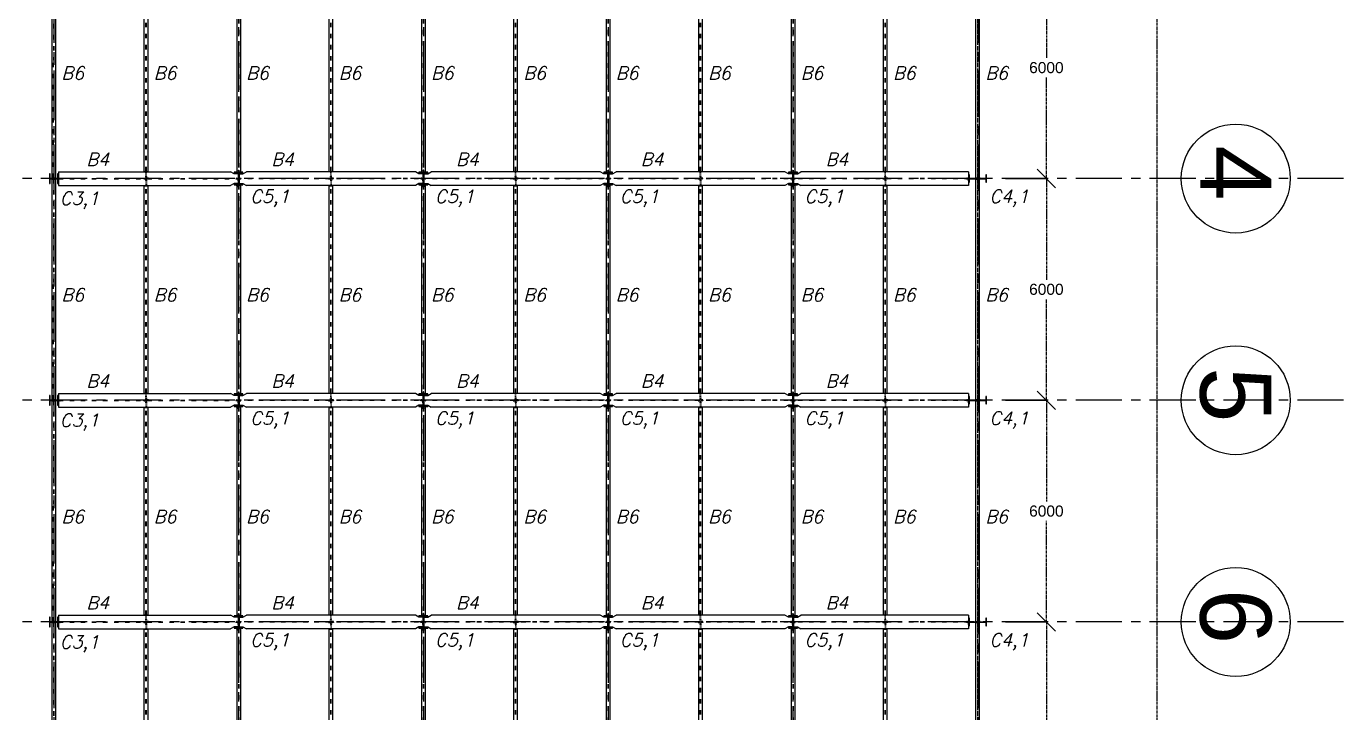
# Model space of a CAD drawing. Header units: inches. Extents: x -15 to 1885144, y -42615 to 866270.
# Drawn here: x 1699292 to 1734937, y 672440 to 691012 of the extents above; entities that cross this region are included whole.
import ezdxf

# ---------------------------------------------------------------- set-up
doc = ezdxf.new("R2010")
doc.units = ezdxf.units.IN
doc.header["$LTSCALE"] = 100
doc.header["$MEASUREMENT"] = 0
for name, pattern in [('CENTER', [2, 1.25, -0.25, 0.25, -0.25]), ('dash line', [30, 12, -18]), ('PHANTOM2', [1.25, 0.625, -0.125, 0.125, -0.125, 0.125, -0.125])]:
    doc.linetypes.add(name, pattern=pattern)
for name, color, linetype in [('axis', 8, 'PHANTOM2'), ('bracing', 6, 'Continuous'), ('columns', 2, 'Continuous'), ('dimensions', 10, 'PHANTOM2'), ('layout', 7, 'Continuous'), ('text', 3, 'Continuous')]:
    doc.layers.add(name, color=color, linetype=linetype)
doc.styles.get("Standard").update_dxf_attribs({"font": 'arial.ttf'})
doc.styles.add('TEXT-3', font='ITALICT.shx', dxfattribs={"height": 350})
doc.dimstyles.new('Dim_1', dxfattribs={"dimtxt": 300, "dimasz": 500, "dimexe": 0.0625, "dimexo": 0.0625, "dimgap": 100, "dimtad": 0, "dimtih": 1, "dimtoh": 1, "dimdec": 0, "dimzin": 0, "dimdsep": 46, "dimtxsty": 'Standard', "dimblk": 'OBLIQUE', "dimcen": 0.09, "dimclrd": 256, "dimclre": 256, "dimclrt": 256, "dimadec": 0, "dimazin": 0, "dimtm": 1e-09, "dimtfac": 1, "dimtdec": 0, "dimtofl": 0, "dimtmove": 0, "dimatfit": 3, "dimfxl": 1, "dimtfillclr": 256, "dimtolj": 1, "dimtzin": 0, "dimlwe": -1, "dimarcsym": 0})

# ---------------------------------------------------------------- blocks, each defined once
blk = doc.blocks.new('_Oblique')
at = {"color": 0, "linetype": 'ByBlock', "lineweight": -2}
blk.add_line((-0.5, -0.5), (0.5, 0.5), dxfattribs=at)
blk = doc.blocks.new('*D937')
at = {"layer": 'Defpoints', "color": 0, "transparency": 16777216}
for p in [(1725789, 674894), (1726893, 674894), (1725789, 668894)]:
    blk.add_point(p, dxfattribs=at)
at = {"layer": 'dimensions', "linetype": 'dash line', "transparency": 16777216}
for p, q in [((1725789, 674894), (1726893, 674894)), ((1725789, 668894), (1726893, 668894))]:
    blk.add_line(p, q, dxfattribs=at)
at = {"layer": 'dimensions', "lineweight": -2, "transparency": 16777216}
for p, q in [((1726893, 674894), (1726893, 672147)), ((1726893, 668894), (1726893, 671640))]:
    blk.add_line(p, q, dxfattribs=at)
at = {"layer": 'dimensions', "lineweight": -2, "transparency": 16777216, "xscale": 500, "yscale": 500, "zscale": 500}
for p, rotation in [((1726893, 674894), 90), ((1726893, 668894), 270)]:
    blk.add_blockref('_Oblique', p, dxfattribs=dict(at, rotation=rotation))
at = {"layer": 'dimensions', "transparency": 16777216, "insert": (1726893, 671894), "char_height": 300, "attachment_point": 5}
blk.add_mtext('\\A1;6000', dxfattribs=at)
blk = doc.blocks.new('*D938')
at = {"layer": 'Defpoints', "color": 0, "transparency": 16777216}
for p in [(1725789, 680894), (1726893, 680894), (1725789, 674894)]:
    blk.add_point(p, dxfattribs=at)
at = {"layer": 'dimensions', "linetype": 'dash line', "transparency": 16777216}
for p, q in [((1725789, 680894), (1726893, 680894)), ((1725789, 674894), (1726893, 674894))]:
    blk.add_line(p, q, dxfattribs=at)
at = {"layer": 'dimensions', "lineweight": -2, "transparency": 16777216}
for p, q in [((1726893, 680894), (1726893, 678147)), ((1726893, 674894), (1726893, 677640))]:
    blk.add_line(p, q, dxfattribs=at)
at = {"layer": 'dimensions', "lineweight": -2, "transparency": 16777216, "xscale": 500, "yscale": 500, "zscale": 500}
for p, rotation in [((1726893, 680894), 90), ((1726893, 674894), 270)]:
    blk.add_blockref('_Oblique', p, dxfattribs=dict(at, rotation=rotation))
at = {"layer": 'dimensions', "transparency": 16777216, "insert": (1726893, 677894), "char_height": 300, "attachment_point": 5}
blk.add_mtext('\\A1;6000', dxfattribs=at)
blk = doc.blocks.new('*D939')
at = {"layer": 'Defpoints', "color": 0, "transparency": 16777216}
for p in [(1725789, 686894), (1726893, 686894), (1725789, 680894)]:
    blk.add_point(p, dxfattribs=at)
at = {"layer": 'dimensions', "linetype": 'dash line', "transparency": 16777216}
for p, q in [((1725789, 686894), (1726893, 686894)), ((1725789, 680894), (1726893, 680894))]:
    blk.add_line(p, q, dxfattribs=at)
at = {"layer": 'dimensions', "lineweight": -2, "transparency": 16777216}
for p, q in [((1726893, 686894), (1726893, 684147)), ((1726893, 680894), (1726893, 683640))]:
    blk.add_line(p, q, dxfattribs=at)
at = {"layer": 'dimensions', "lineweight": -2, "transparency": 16777216, "xscale": 500, "yscale": 500, "zscale": 500}
for p, rotation in [((1726893, 686894), 90), ((1726893, 680894), 270)]:
    blk.add_blockref('_Oblique', p, dxfattribs=dict(at, rotation=rotation))
at = {"layer": 'dimensions', "transparency": 16777216, "insert": (1726893, 683894), "char_height": 300, "attachment_point": 5}
blk.add_mtext('\\A1;6000', dxfattribs=at)
blk = doc.blocks.new('*D940')
at = {"layer": 'Defpoints', "color": 0, "transparency": 16777216}
for p in [(1725789, 692894), (1726893, 692894), (1725789, 686894)]:
    blk.add_point(p, dxfattribs=at)
at = {"layer": 'dimensions', "linetype": 'dash line', "transparency": 16777216}
for p, q in [((1725789, 692894), (1726893, 692894)), ((1725789, 686894), (1726893, 686894))]:
    blk.add_line(p, q, dxfattribs=at)
at = {"layer": 'dimensions', "lineweight": -2, "transparency": 16777216}
for p, q in [((1726893, 692894), (1726893, 690147)), ((1726893, 686894), (1726893, 689640))]:
    blk.add_line(p, q, dxfattribs=at)
at = {"layer": 'dimensions', "lineweight": -2, "transparency": 16777216, "xscale": 500, "yscale": 500, "zscale": 500}
for p, rotation in [((1726893, 692894), 90), ((1726893, 686894), 270)]:
    blk.add_blockref('_Oblique', p, dxfattribs=dict(at, rotation=rotation))
at = {"layer": 'dimensions', "transparency": 16777216, "insert": (1726893, 689894), "char_height": 300, "attachment_point": 5}
blk.add_mtext('\\A1;6000', dxfattribs=at)
blk = doc.blocks.new('*D943')
at = {"layer": 'Defpoints', "color": 0, "transparency": 16777216}
for p in [(1726285, 704494), (1726285, 638894), (1729880, 638894)]:
    blk.add_point(p, dxfattribs=at)
at = {"layer": 'dimensions', "linetype": 'dash line', "transparency": 16777216}
for p, q in [((1726285, 704494), (1729880, 704494)), ((1726285, 638894), (1729880, 638894))]:
    blk.add_line(p, q, dxfattribs=at)
at = {"layer": 'dimensions', "lineweight": -2, "transparency": 16777216}
for p, q in [((1729880, 704494), (1729880, 671947)), ((1729880, 638894), (1729880, 671440))]:
    blk.add_line(p, q, dxfattribs=at)
at = {"layer": 'dimensions', "lineweight": -2, "transparency": 16777216, "xscale": 500, "yscale": 500, "zscale": 500}
for p, rotation in [((1729880, 704494), 90), ((1729880, 638894), 270)]:
    blk.add_blockref('_Oblique', p, dxfattribs=dict(at, rotation=rotation))
at = {"layer": 'dimensions', "transparency": 16777216, "insert": (1729880, 671694), "char_height": 300, "attachment_point": 5}
blk.add_mtext('\\A1;65600', dxfattribs=at)
blk = doc.blocks.new('*U946')
at = {"layer": 'columns', "ltscale": 0.01}
for p, q in [((19895, 130), (19895, -130)), ((19915, 130), (19895, 130)), ((19915, -130), (19915, 130)), ((19915, 5), (20115, 5)), ((20015, -5), (20015, 5)), ((20115, 130), (20115, -130)), ((20135, 130), (20115, 130)), ((20135, -130), (20135, 130)), ((25135, 170), (24895, 170)), ((24895, 170), (24895, 150)), ((24895, 150), (25135, 150)), ((25010, 150), (25010, -150)), ((25020, 150), (25020, -150)), ((25135, 150), (25135, 170)), ((30135, 170), (29895, 170)), ((29895, 170), (29895, 150)), ((29895, 150), (30135, 150)), ((30010, 150), (30010, -150)), ((30020, 150), (30020, -150)), ((30135, 150), (30135, 170)), ((35135, 170), (34895, 170)), ((34895, 170), (34895, 150)), ((34895, 150), (35135, 150)), ((35010, 150), (35010, -150)), ((35020, 150), (35020, -150)), ((35135, 150), (35135, 170)), ((40135, 170), (39895, 170)), ((39895, 170), (39895, 150)), ((39895, 150), (40135, 150)), ((40010, 150), (40010, -150)), ((40020, 150), (40020, -150)), ((40135, 150), (40135, 170)), ((44775, 100), (44775, -100)), ((44795, 100), (44775, 100)), ((44795, -100), (44795, 100)), ((44795, 7.5), (45235, 7.5)), ((45015, 7.5), (45015, -7.5)), ((45235, 100), (45235, -100)), ((45255, 100), (45235, 100)), ((45255, -100), (45255, 100)), ((19895, -130), (19915, -130)), ((19915, -5), (20115, -5)), ((20115, -130), (20135, -130)), ((25135, -150), (24895, -150)), ((24895, -150), (24895, -170)), ((24895, -170), (25135, -170)), ((25010, 0), (25020, 0)), ((25135, -170), (25135, -150)), ((30135, -150), (29895, -150)), ((29895, -150), (29895, -170)), ((29895, -170), (30135, -170)), ((30010, 0), (30020, 0)), ((30135, -170), (30135, -150)), ((35135, -150), (34895, -150)), ((34895, -150), (34895, -170)), ((34895, -170), (35135, -170)), ((35010, 0), (35020, 0)), ((35135, -170), (35135, -150)), ((40135, -150), (39895, -150)), ((39895, -150), (39895, -170)), ((39895, -170), (40135, -170)), ((40010, 0), (40020, 0)), ((40135, -170), (40135, -150)), ((44775, -100), (44795, -100)), ((44795, -7.5), (45235, -7.5)), ((45235, -100), (45255, -100))]:
    blk.add_line(p, q, dxfattribs=at)
blk = doc.blocks.new('*U947')
at = {"layer": 'columns', "color": 0, "linetype": 'ByBlock', "lineweight": -2, "transparency": 16777216}
for p in [(0, 48000), (0, 42000), (0, 36000)]:
    blk.add_blockref('*U946', p, dxfattribs=at)
blk = doc.blocks.new('*U950')
at = {"layer": 'layout'}
for p, q in [((-12320, 5), (-12320, 65)), ((-12320, 65), (-12314, 65)), ((-12260, 5), (-12320, 5)), ((-12314, 65), (-12314, 11)), ((-12314, 11), (-12310, 11)), ((-7505, 5), (-7445, 5)), ((-7451, 11), (-7455, 11)), ((-7445, 65), (-7451, 65)), ((-7451, 65), (-7451, 11)), ((-7435, 5), (-7435, 65)), ((-7435, 5), (-7435, 65)), ((-7435, 65), (-7429, 65)), ((-7375, 5), (-7435, 5)), ((-7429, 65), (-7429, 11)), ((-7429, 11), (-7425, 11)), ((-2505, 5), (-2445, 5)), ((-2451, 11), (-2455, 11)), ((-2445, 65), (-2451, 65)), ((-2451, 65), (-2451, 11)), ((-2445, 5), (-2445, 65)), ((-2445, 5), (-2445, 65)), ((-2435, 5), (-2435, 65)), ((-2435, 5), (-2435, 65)), ((-2435, 65), (-2429, 65)), ((-2375, 5), (-2435, 5)), ((-2429, 65), (-2429, 11)), ((-2429, 11), (-2425, 11)), ((2495, 5), (2555, 5)), ((2549, 11), (2545, 11)), ((2555, 65), (2549, 65)), ((2549, 65), (2549, 11)), ((2555, 5), (2555, 65)), ((2555, 5), (2555, 65)), ((2565, 5), (2565, 65)), ((2565, 5), (2565, 65)), ((2565, 65), (2571, 65)), ((2625, 5), (2565, 5)), ((2571, 65), (2571, 11)), ((2571, 11), (2575, 11)), ((7495, 5), (7555, 5)), ((7549, 11), (7545, 11)), ((7555, 65), (7549, 65)), ((7549, 65), (7549, 11)), ((7555, 5), (7555, 65)), ((7555, 5), (7555, 65)), ((7565, 65), (7571, 65)), ((7625, 5), (7565, 5)), ((7571, 65), (7571, 11)), ((7571, 11), (7575, 11)), ((12260, 5), (12320, 5)), ((12314, 11), (12310, 11)), ((12320, 65), (12314, 65)), ((12314, 65), (12314, 11)), ((12320, 5), (12320, 65)), ((-12320, -5), (-12320, -65)), ((-12320, -65), (-12314, -65)), ((-12314, -65), (-12314, -11)), ((-12314, -11), (-12310, -11)), ((-12260, -5), (-12310, -5)), ((-7505, -5), (-7455, -5)), ((-7451, -11), (-7455, -11)), ((-7451, -65), (-7451, -11)), ((-7445, -65), (-7451, -65)), ((-7435, -5), (-7435, -65)), ((-7435, -5), (-7435, -65)), ((-7435, -65), (-7429, -65)), ((-7429, -65), (-7429, -11)), ((-7429, -11), (-7425, -11)), ((-7375, -5), (-7425, -5)), ((-2505, -5), (-2455, -5)), ((-2451, -11), (-2455, -11)), ((-2451, -65), (-2451, -11)), ((-2445, -65), (-2451, -65)), ((-2445, -5), (-2445, -65)), ((-2445, -5), (-2445, -65)), ((-2435, -5), (-2435, -65)), ((-2435, -5), (-2435, -65)), ((-2435, -65), (-2429, -65)), ((-2429, -65), (-2429, -11)), ((-2429, -11), (-2425, -11)), ((-2375, -5), (-2425, -5)), ((2495, -5), (2545, -5)), ((2549, -11), (2545, -11)), ((2549, -65), (2549, -11)), ((2555, -65), (2549, -65)), ((2555, -5), (2555, -65)), ((2555, -5), (2555, -65)), ((2565, -5), (2565, -65)), ((2565, -5), (2565, -65)), ((2565, -65), (2571, -65)), ((2571, -65), (2571, -11)), ((2571, -11), (2575, -11)), ((2625, -5), (2575, -5)), ((7495, -5), (7545, -5)), ((7549, -11), (7545, -11)), ((7549, -65), (7549, -11)), ((7555, -65), (7549, -65)), ((7555, -5), (7555, -65)), ((7555, -5), (7555, -65)), ((7565, -65), (7571, -65)), ((7571, -65), (7571, -11)), ((7571, -11), (7575, -11)), ((7625, -5), (7575, -5)), ((12260, -5), (12310, -5)), ((12314, -11), (12310, -11)), ((12314, -65), (12314, -11)), ((12320, -5), (12320, -65))]:
    blk.add_line(p, q, dxfattribs=at)
at = {"layer": 'layout', "linetype": 'dash line'}
for p, q in [((-12320, 46), (-12314, 46)), ((-12320, 30), (-12314, 30)), ((-7445, 46), (-7451, 46)), ((-7445, 30), (-7451, 30)), ((-7435, 46), (-7429, 46)), ((-7435, 30), (-7429, 30)), ((-2445, 46), (-2451, 46)), ((-2445, 30), (-2451, 30)), ((-2435, 46), (-2429, 46)), ((-2435, 30), (-2429, 30)), ((2555, 46), (2549, 46)), ((2555, 30), (2549, 30)), ((2565, 46), (2571, 46)), ((2565, 30), (2571, 30)), ((7555, 46), (7549, 46)), ((7555, 30), (7549, 30)), ((7565, 46), (7571, 46)), ((7565, 30), (7571, 30)), ((12320, 46), (12314, 46)), ((12320, 30), (12314, 30)), ((-12320, -30), (-12314, -30)), ((-12320, -46), (-12314, -46)), ((-7445, -30), (-7451, -30)), ((-7445, -46), (-7451, -46)), ((-7435, -30), (-7429, -30)), ((-7435, -46), (-7429, -46)), ((-2445, -30), (-2451, -30)), ((-2445, -46), (-2451, -46)), ((-2435, -30), (-2429, -30)), ((-2435, -46), (-2429, -46)), ((2555, -30), (2549, -30)), ((2555, -46), (2549, -46)), ((2565, -30), (2571, -30)), ((2565, -46), (2571, -46)), ((7555, -30), (7549, -30)), ((7555, -46), (7549, -46)), ((7565, -30), (7571, -30)), ((7565, -46), (7571, -46)), ((12320, -30), (12314, -30)), ((12320, -46), (12314, -46))]:
    blk.add_line(p, q, dxfattribs=at)
at = {"layer": 'layout', "ltscale": 0.01}
for p, q in [((-12310, 185), (-7655, 185)), ((-12310, 185), (-12310, -185)), ((-7560, 130), (-7655, 185)), ((-7455, 130), (-7560, 130)), ((-7455, 130), (-7455, -130)), ((-7445, 65), (-7445, 5)), ((-7425, 130), (-7320, 130)), ((-7425, 130), (-7425, -130)), ((-7320, 130), (-7225, 185)), ((-2655, 185), (-7225, 185)), ((-2560, 130), (-2655, 185)), ((-2455, 130), (-2560, 130)), ((-2455, 130), (-2455, -130)), ((-2425, 130), (-2320, 130)), ((-2425, 130), (-2425, -130)), ((-2320, 130), (-2225, 185)), ((2345, 185), (-2225, 185)), ((2440, 130), (2345, 185)), ((2545, 130), (2440, 130)), ((2545, 130), (2545, -130)), ((2575, 130), (2680, 130)), ((2575, 130), (2575, -130)), ((2680, 130), (2775, 185)), ((7345, 185), (2775, 185)), ((7440, 130), (7345, 185)), ((7545, 130), (7440, 130)), ((7545, 130), (7545, -130)), ((7565, 65), (7565, 5)), ((7575, 130), (7680, 130)), ((7575, 130), (7575, -130)), ((7680, 130), (7775, 185)), ((12310, 185), (7775, 185)), ((12310, 185), (12310, -185)), ((-12320, -5), (-12310, -5)), ((-12310, -185), (-7655, -185)), ((-7560, -130), (-7655, -185)), ((-7455, -130), (-7560, -130)), ((-7445, -5), (-7445, -65)), ((-7425, -130), (-7320, -130)), ((-7320, -130), (-7225, -185)), ((-2655, -185), (-7225, -185)), ((-2560, -130), (-2655, -185)), ((-2455, -130), (-2560, -130)), ((-2445, -5), (-2455, -5)), ((-2425, -130), (-2320, -130)), ((-2320, -130), (-2225, -185)), ((2345, -185), (-2225, -185)), ((2440, -130), (2345, -185)), ((2545, -130), (2440, -130)), ((2555, -5), (2545, -5)), ((2575, -130), (2680, -130)), ((2680, -130), (2775, -185)), ((7345, -185), (2775, -185)), ((7440, -130), (7345, -185)), ((7545, -130), (7440, -130)), ((7555, -5), (7545, -5)), ((7565, -5), (7565, -65)), ((7575, -130), (7680, -130)), ((7680, -130), (7775, -185)), ((12310, -185), (7775, -185)), ((12320, -5), (12310, -5)), ((12314, -65), (12320, -65))]:
    blk.add_line(p, q, dxfattribs=at)
at = {"layer": 'layout', "linetype": 'dash line', "ltscale": 0.01}
for p, q in [((-12310, 11), (-12260, 11)), ((-12260, 11), (-12260, 5)), ((-7455, 11), (-7505, 11)), ((-7505, 11), (-7505, 5)), ((-7425, 11), (-7375, 11)), ((-7375, 11), (-7375, 5)), ((-2455, 11), (-2505, 11)), ((-2505, 11), (-2505, 5)), ((-2425, 11), (-2375, 11)), ((-2375, 11), (-2375, 5)), ((2545, 11), (2495, 11)), ((2495, 11), (2495, 5)), ((2575, 11), (2625, 11)), ((2625, 11), (2625, 5)), ((7545, 11), (7495, 11)), ((7495, 11), (7495, 5)), ((7575, 11), (7625, 11)), ((7625, 11), (7625, 5)), ((12310, 11), (12260, 11)), ((12260, 11), (12260, 5)), ((-12310, -11), (-12260, -11)), ((-12260, -11), (-12260, -5)), ((-7505, -11), (-7505, -5)), ((-7455, -11), (-7505, -11)), ((-7425, -11), (-7375, -11)), ((-7375, -11), (-7375, -5)), ((-2505, -11), (-2505, -5)), ((-2455, -11), (-2505, -11)), ((-2425, -11), (-2375, -11)), ((-2375, -11), (-2375, -5)), ((2495, -11), (2495, -5)), ((2545, -11), (2495, -11)), ((2575, -11), (2625, -11)), ((2625, -11), (2625, -5)), ((7495, -11), (7495, -5)), ((7545, -11), (7495, -11)), ((7575, -11), (7625, -11)), ((7625, -11), (7625, -5)), ((12260, -11), (12260, -5)), ((12310, -11), (12260, -11))]:
    blk.add_line(p, q, dxfattribs=at)
at = {"layer": 'layout', "linetype": 'dash line', "ltscale": 0.1}
for p, q in [((-12310, 5), (-7455, 5)), ((-2570, 5), (-7425, 5)), ((2430, 5), (-2425, 5)), ((7430, 5), (2575, 5)), ((12320, 5), (7575, 5)), ((-12310, -5), (-7445, -5)), ((-2570, -5), (-7435, -5)), ((2430, -5), (-2435, -5)), ((7430, -5), (2565, -5)), ((12320, -5), (7565, -5))]:
    blk.add_line(p, q, dxfattribs=at)
blk = doc.blocks.new('*U951')
at = {"layer": 'layout', "color": 0, "linetype": 'ByBlock', "lineweight": -2, "transparency": 16777216}
for p in [(0, -12000), (0, -18000), (0, -24000)]:
    blk.add_blockref('*U950', p, dxfattribs=at)
blk = doc.blocks.new('*U952')
at = {"layer": 'layout'}
for p, q in [((-12505, 2995), (-12565, 2995)), ((-12565, 2989), (-12511, 2989)), ((-12511, 2989), (-12511, 2985)), ((-12495, 2995), (-12435, 2995)), ((-12435, 2989), (-12489, 2989)), ((-12489, 2989), (-12489, 2985)), ((-12435, 2995), (-12435, 2989)), ((12495, 2992.5), (12435, 2992.5)), ((12435, 2986.5), (12489, 2986.5)), ((12489, 2986.5), (12489, 2982.5)), ((12505, 2992.5), (12565, 2992.5)), ((12565, 2986.5), (12511, 2986.5)), ((12511, 2986.5), (12511, 2982.5)), ((12565, 2992.5), (12565, 2986.5)), ((-7505, 2830), (-7565, 2830)), ((-7565, 2824), (-7511, 2824)), ((-7511, 2824), (-7511, 2820)), ((-7505, 2770), (-7505, 2820)), ((-7495, 2770), (-7495, 2830)), ((-7495, 2830), (-7435, 2830)), ((-7435, 2824), (-7489, 2824)), ((-7489, 2824), (-7489, 2820)), ((-7435, 2830), (-7435, 2824)), ((-2505, 2830), (-2565, 2830)), ((-2565, 2824), (-2511, 2824)), ((-2511, 2824), (-2511, 2820)), ((-2505, 2770), (-2505, 2820)), ((-2495, 2770), (-2495, 2830)), ((-2495, 2830), (-2435, 2830)), ((-2435, 2824), (-2489, 2824)), ((-2489, 2824), (-2489, 2820)), ((-2435, 2830), (-2435, 2824)), ((2495, 2830), (2435, 2830)), ((2435, 2824), (2489, 2824)), ((2489, 2824), (2489, 2820)), ((2495, 2770), (2495, 2820)), ((2505, 2770), (2505, 2830)), ((2505, 2830), (2565, 2830)), ((2565, 2824), (2511, 2824)), ((2511, 2824), (2511, 2820)), ((2565, 2830), (2565, 2824)), ((7495, 2830), (7435, 2830)), ((7435, 2824), (7489, 2824)), ((7489, 2824), (7489, 2820)), ((7495, 2770), (7495, 2820)), ((7505, 2770), (7505, 2830)), ((7505, 2830), (7565, 2830)), ((7565, 2824), (7511, 2824)), ((7511, 2824), (7511, 2820)), ((7565, 2830), (7565, 2824)), ((-7565, -2824), (-7511, -2824)), ((-7505, -2830), (-7565, -2830)), ((-7511, -2824), (-7511, -2820)), ((-7505, -2770), (-7505, -2820)), ((-7495, -2770), (-7495, -2830)), ((-7495, -2830), (-7435, -2830)), ((-7489, -2824), (-7489, -2820)), ((-7435, -2824), (-7489, -2824)), ((-7435, -2830), (-7435, -2824)), ((-2565, -2824), (-2511, -2824)), ((-2505, -2830), (-2565, -2830)), ((-2511, -2824), (-2511, -2820)), ((-2505, -2770), (-2505, -2820)), ((-2495, -2770), (-2495, -2830)), ((-2495, -2830), (-2435, -2830)), ((-2489, -2824), (-2489, -2820)), ((-2435, -2824), (-2489, -2824)), ((-2435, -2830), (-2435, -2824)), ((2435, -2824), (2489, -2824)), ((2495, -2830), (2435, -2830)), ((2489, -2824), (2489, -2820)), ((2495, -2770), (2495, -2820)), ((2505, -2770), (2505, -2830)), ((2505, -2830), (2565, -2830)), ((2511, -2824), (2511, -2820)), ((2565, -2824), (2511, -2824)), ((2565, -2830), (2565, -2824)), ((7435, -2824), (7489, -2824)), ((7495, -2830), (7435, -2830)), ((7489, -2824), (7489, -2820)), ((7495, -2770), (7495, -2820)), ((7505, -2770), (7505, -2830)), ((7505, -2830), (7565, -2830)), ((7511, -2824), (7511, -2820)), ((7565, -2824), (7511, -2824)), ((7565, -2830), (7565, -2824)), ((-12565, -2989), (-12511, -2989)), ((-12505, -2995), (-12565, -2995)), ((-12511, -2989), (-12511, -2985)), ((-12495, -2995), (-12435, -2995)), ((-12489, -2989), (-12489, -2985)), ((-12435, -2989), (-12489, -2989)), ((-12435, -2995), (-12435, -2989)), ((12435, -2986.5), (12489, -2986.5)), ((12495, -2992.5), (12435, -2992.5)), ((12489, -2986.5), (12489, -2982.5)), ((12505, -2992.5), (12565, -2992.5)), ((12511, -2986.5), (12511, -2982.5)), ((12565, -2986.5), (12511, -2986.5)), ((12565, -2992.5), (12565, -2986.5))]:
    blk.add_line(p, q, dxfattribs=at)
at = {"layer": 'layout', "ltscale": 0.01}
for p, q in [((-12565, 2989), (-12565, 2995)), ((-12550, 2985), (-12450, 2985)), ((-12550, 2985), (-12550, 200)), ((-12505, 2995), (-12505, 2985)), ((-12495, 2995), (-12495, 2985)), ((-12450, 2985), (-12450, 200)), ((-10065, 2989), (-10011, 2989)), ((-9935, 2989), (-9989, 2989)), ((-5065, 2989), (-5011, 2989)), ((-4935, 2989), (-4989, 2989)), ((-65, 2989), (-11, 2989)), ((65, 2989), (11, 2989)), ((4935, 2989), (4989, 2989)), ((5065, 2989), (5011, 2989)), ((9935, 2989), (9989, 2989)), ((10065, 2989), (10011, 2989)), ((12435, 2986.5), (12435, 2992.5)), ((12450, 2982.5), (12550, 2982.5)), ((12450, -2982.5), (12450, 2982.5)), ((12495, 2992.5), (12495, 2982.5)), ((12505, 2992.5), (12505, 2982.5)), ((12550, -2982.5), (12550, 2982.5)), ((-10050, 2805), (-9950, 2805)), ((-10050, -2805), (-10050, 2805)), ((-9950, -2805), (-9950, 2805)), ((-7565, 2824), (-7565, 2830)), ((-7550, 2820), (-7450, 2820)), ((-7550, 2820), (-7550, -2820)), ((-7505, 2830), (-7505, 2820)), ((-7450, 2820), (-7450, -2820)), ((-5050, 2805), (-4950, 2805)), ((-5050, -2805), (-5050, 2805)), ((-4950, -2805), (-4950, 2805)), ((-2565, 2824), (-2565, 2830)), ((-2550, 2820), (-2450, 2820)), ((-2550, 2820), (-2550, -2820)), ((-2505, 2830), (-2505, 2820)), ((-2450, 2820), (-2450, -2820)), ((-50, 2805), (50, 2805)), ((-50, -2805), (-50, 2805)), ((50, -2805), (50, 2805)), ((2435, 2824), (2435, 2830)), ((2450, 2820), (2550, 2820)), ((2450, 2820), (2450, -2820)), ((2495, 2830), (2495, 2820)), ((2550, 2820), (2550, -2820)), ((4950, 2805), (5050, 2805)), ((4950, -2805), (4950, 2805)), ((5050, -2805), (5050, 2805)), ((7435, 2824), (7435, 2830)), ((7450, 2820), (7550, 2820)), ((7450, 2820), (7450, -2820)), ((7495, 2830), (7495, 2820)), ((7550, 2820), (7550, -2820)), ((9950, 2805), (10050, 2805)), ((9950, -2805), (9950, 2805)), ((10050, -2805), (10050, 2805)), ((-12550, 200), (-12550, -2985)), ((-12450, 200), (-12450, -2985)), ((-10050, -2805), (-9950, -2805)), ((-7565, -2824), (-7565, -2830)), ((-7550, -2820), (-7450, -2820)), ((-7505, -2830), (-7505, -2820)), ((-5050, -2805), (-4950, -2805)), ((-2565, -2824), (-2565, -2830)), ((-2550, -2820), (-2450, -2820)), ((-2505, -2830), (-2505, -2820)), ((-50, -2805), (50, -2805)), ((2435, -2824), (2435, -2830)), ((2450, -2820), (2550, -2820)), ((2495, -2830), (2495, -2820)), ((4950, -2805), (5050, -2805)), ((7435, -2824), (7435, -2830)), ((7450, -2820), (7550, -2820)), ((7495, -2830), (7495, -2820)), ((9950, -2805), (10050, -2805)), ((-12565, -2989), (-12565, -2995)), ((-12550, -2985), (-12450, -2985)), ((-12505, -2995), (-12505, -2985)), ((-12495, -2995), (-12495, -2985)), ((-10065, -2989), (-10011, -2989)), ((-9935, -2989), (-9989, -2989)), ((-5065, -2989), (-5011, -2989)), ((-4935, -2989), (-4989, -2989)), ((-65, -2989), (-11, -2989)), ((65, -2989), (11, -2989)), ((4935, -2989), (4989, -2989)), ((5065, -2989), (5011, -2989)), ((9935, -2989), (9989, -2989)), ((10065, -2989), (10011, -2989)), ((12435, -2986.5), (12435, -2992.5)), ((12450, -2982.5), (12550, -2982.5)), ((12495, -2992.5), (12495, -2982.5)), ((12505, -2992.5), (12505, -2982.5))]:
    blk.add_line(p, q, dxfattribs=at)
at = {"layer": 'layout', "linetype": 'dash line'}
for p, q in [((-12546, 2995), (-12546, 2989)), ((-12530, 2995), (-12530, 2989)), ((-12470, 2995), (-12470, 2989)), ((-12454, 2995), (-12454, 2989)), ((12454, 2992.5), (12454, 2986.5)), ((12470, 2992.5), (12470, 2986.5)), ((12530, 2992.5), (12530, 2986.5)), ((12546, 2992.5), (12546, 2986.5)), ((-7546, 2830), (-7546, 2824)), ((-7530, 2830), (-7530, 2824)), ((-7470, 2830), (-7470, 2824)), ((-7454, 2830), (-7454, 2824)), ((-2546, 2830), (-2546, 2824)), ((-2530, 2830), (-2530, 2824)), ((-2470, 2830), (-2470, 2824)), ((-2454, 2830), (-2454, 2824)), ((2454, 2830), (2454, 2824)), ((2470, 2830), (2470, 2824)), ((2530, 2830), (2530, 2824)), ((2546, 2830), (2546, 2824)), ((7454, 2830), (7454, 2824)), ((7470, 2830), (7470, 2824)), ((7530, 2830), (7530, 2824)), ((7546, 2830), (7546, 2824)), ((-7546, -2830), (-7546, -2824)), ((-7530, -2830), (-7530, -2824)), ((-7470, -2830), (-7470, -2824)), ((-7454, -2830), (-7454, -2824)), ((-2546, -2830), (-2546, -2824)), ((-2530, -2830), (-2530, -2824)), ((-2470, -2830), (-2470, -2824)), ((-2454, -2830), (-2454, -2824)), ((2454, -2830), (2454, -2824)), ((2470, -2830), (2470, -2824)), ((2530, -2830), (2530, -2824)), ((2546, -2830), (2546, -2824)), ((7454, -2830), (7454, -2824)), ((7470, -2830), (7470, -2824)), ((7530, -2830), (7530, -2824)), ((7546, -2830), (7546, -2824)), ((-12546, -2995), (-12546, -2989)), ((-12530, -2995), (-12530, -2989)), ((-12470, -2995), (-12470, -2989)), ((-12454, -2995), (-12454, -2989)), ((12454, -2992.5), (12454, -2986.5)), ((12470, -2992.5), (12470, -2986.5)), ((12530, -2992.5), (12530, -2986.5)), ((12546, -2992.5), (12546, -2986.5))]:
    blk.add_line(p, q, dxfattribs=at)
at = {"layer": 'layout', "linetype": 'dash line', "ltscale": 0.1}
for p, q in [((-12505, 2985), (-12505, 200)), ((-12495, 2985), (-12495, 200)), ((12495, 2982.5), (12495, -2982.5)), ((12505, -2982.5), (12505, 2982.5)), ((-10005, -2805), (-10005, 2805)), ((-9995, -2805), (-9995, 2805)), ((-7505, 2820), (-7505, -2820)), ((-7495, 2820), (-7495, -2820)), ((-5005, -2805), (-5005, 2805)), ((-4995, -2805), (-4995, 2805)), ((-2505, 2820), (-2505, -2820)), ((-2495, 2820), (-2495, -2820)), ((-5, -2805), (-5, 2805)), ((5, -2805), (5, 2805)), ((2495, 2820), (2495, -2820)), ((2505, 2820), (2505, -2820)), ((4995, -2805), (4995, 2805)), ((5005, -2805), (5005, 2805)), ((7495, 2820), (7495, -2820)), ((7505, 2820), (7505, -2820)), ((9995, -2805), (9995, 2805)), ((10005, -2805), (10005, 2805)), ((-12505, -2985), (-12505, 200)), ((-12495, 200), (-12495, -2985))]:
    blk.add_line(p, q, dxfattribs=at)
at = {"layer": 'layout', "linetype": 'dash line', "ltscale": 0.01}
for p, q in [((-10005, 2995), (-10065, 2995)), ((-10065, 2989), (-10065, 2995)), ((-10046, 2995), (-10046, 2989)), ((-10030, 2995), (-10030, 2989)), ((-10011, 2989), (-10011, 2985)), ((-10011, 2985), (-10011, 2935)), ((-10011, 2935), (-10005, 2935)), ((-10005, 2935), (-10005, 2995)), ((-10005, 2935), (-10005, 2815)), ((-9995, 2935), (-9995, 2995)), ((-9995, 2995), (-9935, 2995)), ((-9989, 2935), (-9995, 2935)), ((-9995, 2935), (-9995, 2815)), ((-9989, 2989), (-9989, 2985)), ((-9989, 2985), (-9989, 2935)), ((-9970, 2995), (-9970, 2989)), ((-9954, 2995), (-9954, 2989)), ((-9935, 2995), (-9935, 2989)), ((-5005, 2995), (-5065, 2995)), ((-5065, 2989), (-5065, 2995)), ((-5046, 2995), (-5046, 2989)), ((-5030, 2995), (-5030, 2989)), ((-5011, 2989), (-5011, 2985)), ((-5011, 2985), (-5011, 2935)), ((-5011, 2935), (-5005, 2935)), ((-5005, 2935), (-5005, 2995)), ((-5005, 2935), (-5005, 2815)), ((-4995, 2935), (-4995, 2995)), ((-4995, 2995), (-4935, 2995)), ((-4989, 2935), (-4995, 2935)), ((-4995, 2935), (-4995, 2815)), ((-4989, 2989), (-4989, 2985)), ((-4989, 2985), (-4989, 2935)), ((-4970, 2995), (-4970, 2989)), ((-4954, 2995), (-4954, 2989)), ((-4935, 2995), (-4935, 2989)), ((-5, 2995), (-65, 2995)), ((-65, 2989), (-65, 2995)), ((-46, 2995), (-46, 2989)), ((-30, 2995), (-30, 2989)), ((-11, 2989), (-11, 2985)), ((-11, 2985), (-11, 2935)), ((-11, 2935), (-5, 2935)), ((-5, 2935), (-5, 2995)), ((-5, 2935), (-5, 2815)), ((5, 2935), (5, 2995)), ((5, 2995), (65, 2995)), ((11, 2935), (5, 2935)), ((5, 2935), (5, 2815)), ((11, 2989), (11, 2985)), ((11, 2985), (11, 2935)), ((30, 2995), (30, 2989)), ((46, 2995), (46, 2989)), ((65, 2995), (65, 2989)), ((4995, 2995), (4935, 2995)), ((4935, 2989), (4935, 2995)), ((4954, 2995), (4954, 2989)), ((4970, 2995), (4970, 2989)), ((4989, 2989), (4989, 2985)), ((4989, 2985), (4989, 2935)), ((4989, 2935), (4995, 2935)), ((4995, 2935), (4995, 2995)), ((4995, 2935), (4995, 2815)), ((5005, 2935), (5005, 2995)), ((5005, 2995), (5065, 2995)), ((5011, 2935), (5005, 2935)), ((5005, 2935), (5005, 2815)), ((5011, 2989), (5011, 2985)), ((5011, 2985), (5011, 2935)), ((5030, 2995), (5030, 2989)), ((5046, 2995), (5046, 2989)), ((5065, 2995), (5065, 2989)), ((9995, 2995), (9935, 2995)), ((9935, 2989), (9935, 2995)), ((9954, 2995), (9954, 2989)), ((9970, 2995), (9970, 2989)), ((9989, 2989), (9989, 2985)), ((9989, 2985), (9989, 2935)), ((9989, 2935), (9995, 2935)), ((9995, 2935), (9995, 2995)), ((9995, 2935), (9995, 2815)), ((10005, 2935), (10005, 2995)), ((10005, 2995), (10065, 2995)), ((10011, 2935), (10005, 2935)), ((10005, 2935), (10005, 2815)), ((10011, 2989), (10011, 2985)), ((10011, 2985), (10011, 2935)), ((10030, 2995), (10030, 2989)), ((10046, 2995), (10046, 2989)), ((10065, 2995), (10065, 2989)), ((-7511, 2820), (-7511, 2770)), ((-7511, 2770), (-7505, 2770)), ((-7489, 2770), (-7495, 2770)), ((-7489, 2820), (-7489, 2770)), ((-2511, 2820), (-2511, 2770)), ((-2511, 2770), (-2505, 2770)), ((-2489, 2770), (-2495, 2770)), ((-2489, 2820), (-2489, 2770)), ((2489, 2820), (2489, 2770)), ((2489, 2770), (2495, 2770)), ((2511, 2770), (2505, 2770)), ((2511, 2820), (2511, 2770)), ((7489, 2820), (7489, 2770)), ((7489, 2770), (7495, 2770)), ((7511, 2770), (7505, 2770)), ((7511, 2820), (7511, 2770)), ((-10005, -2935), (-10005, -2815)), ((-9995, -2935), (-9995, -2815)), ((-7511, -2820), (-7511, -2770)), ((-7511, -2770), (-7505, -2770)), ((-7489, -2770), (-7495, -2770)), ((-7489, -2820), (-7489, -2770)), ((-5005, -2935), (-5005, -2815)), ((-4995, -2935), (-4995, -2815)), ((-2511, -2820), (-2511, -2770)), ((-2511, -2770), (-2505, -2770)), ((-2489, -2770), (-2495, -2770)), ((-2489, -2820), (-2489, -2770)), ((-5, -2935), (-5, -2815)), ((5, -2935), (5, -2815)), ((2489, -2820), (2489, -2770)), ((2489, -2770), (2495, -2770)), ((2511, -2770), (2505, -2770)), ((2511, -2820), (2511, -2770)), ((4995, -2935), (4995, -2815)), ((5005, -2935), (5005, -2815)), ((7489, -2820), (7489, -2770)), ((7489, -2770), (7495, -2770)), ((7511, -2770), (7505, -2770)), ((7511, -2820), (7511, -2770)), ((9995, -2935), (9995, -2815)), ((10005, -2935), (10005, -2815)), ((-10065, -2989), (-10065, -2995)), ((-10005, -2995), (-10065, -2995)), ((-10046, -2995), (-10046, -2989)), ((-10030, -2995), (-10030, -2989)), ((-10011, -2985), (-10011, -2935)), ((-10011, -2935), (-10005, -2935)), ((-10011, -2989), (-10011, -2985)), ((-10005, -2935), (-10005, -2995)), ((-9995, -2935), (-9995, -2995)), ((-9989, -2935), (-9995, -2935)), ((-9995, -2995), (-9935, -2995)), ((-9989, -2985), (-9989, -2935)), ((-9989, -2989), (-9989, -2985)), ((-9970, -2995), (-9970, -2989)), ((-9954, -2995), (-9954, -2989)), ((-9935, -2995), (-9935, -2989)), ((-5065, -2989), (-5065, -2995)), ((-5005, -2995), (-5065, -2995)), ((-5046, -2995), (-5046, -2989)), ((-5030, -2995), (-5030, -2989)), ((-5011, -2985), (-5011, -2935)), ((-5011, -2935), (-5005, -2935)), ((-5011, -2989), (-5011, -2985)), ((-5005, -2935), (-5005, -2995)), ((-4995, -2935), (-4995, -2995)), ((-4989, -2935), (-4995, -2935)), ((-4995, -2995), (-4935, -2995)), ((-4989, -2985), (-4989, -2935)), ((-4989, -2989), (-4989, -2985)), ((-4970, -2995), (-4970, -2989)), ((-4954, -2995), (-4954, -2989)), ((-4935, -2995), (-4935, -2989)), ((-65, -2989), (-65, -2995)), ((-5, -2995), (-65, -2995)), ((-46, -2995), (-46, -2989)), ((-30, -2995), (-30, -2989)), ((-11, -2985), (-11, -2935)), ((-11, -2935), (-5, -2935)), ((-11, -2989), (-11, -2985)), ((-5, -2935), (-5, -2995)), ((5, -2935), (5, -2995)), ((11, -2935), (5, -2935)), ((5, -2995), (65, -2995)), ((11, -2985), (11, -2935)), ((11, -2989), (11, -2985)), ((30, -2995), (30, -2989)), ((46, -2995), (46, -2989)), ((65, -2995), (65, -2989)), ((4935, -2989), (4935, -2995)), ((4995, -2995), (4935, -2995)), ((4954, -2995), (4954, -2989)), ((4970, -2995), (4970, -2989)), ((4989, -2985), (4989, -2935)), ((4989, -2935), (4995, -2935)), ((4989, -2989), (4989, -2985)), ((4995, -2935), (4995, -2995)), ((5005, -2935), (5005, -2995)), ((5011, -2935), (5005, -2935)), ((5005, -2995), (5065, -2995)), ((5011, -2985), (5011, -2935)), ((5011, -2989), (5011, -2985)), ((5030, -2995), (5030, -2989)), ((5046, -2995), (5046, -2989)), ((5065, -2995), (5065, -2989)), ((9935, -2989), (9935, -2995)), ((9995, -2995), (9935, -2995)), ((9954, -2995), (9954, -2989)), ((9970, -2995), (9970, -2989)), ((9989, -2985), (9989, -2935)), ((9989, -2935), (9995, -2935)), ((9989, -2989), (9989, -2985)), ((9995, -2935), (9995, -2995)), ((10005, -2935), (10005, -2995)), ((10011, -2935), (10005, -2935)), ((10005, -2995), (10065, -2995)), ((10011, -2985), (10011, -2935)), ((10011, -2989), (10011, -2985)), ((10030, -2995), (10030, -2989)), ((10046, -2995), (10046, -2989)), ((10065, -2995), (10065, -2989))]:
    blk.add_line(p, q, dxfattribs=at)
blk = doc.blocks.new('*U953')
at = {"layer": 'layout', "color": 0, "linetype": 'ByBlock', "lineweight": -2, "transparency": 16777216}
for p in [(0, -6000), (0, -12000), (0, -18000), (0, -24000)]:
    blk.add_blockref('*U952', p, dxfattribs=at)
blk = doc.blocks.new('*U1013')
at = {"layer": 'text', "linetype": 'Continuous', "style": 'TEXT-3'}
blk.add_text('B4', height=350, dxfattribs=at).set_placement((-350, -175))
blk = doc.blocks.new('*U1014')
at = {"layer": 'bracing', "color": 0, "linetype": 'ByBlock', "lineweight": -2, "transparency": 16777216}
for p in [(0, 48000), (5000, 48000), (10000, 48000), (15000, 48000), (20000, 48000), (0, 42000), (5000, 42000), (10000, 42000), (15000, 42000), (20000, 42000), (0, 36000), (5000, 36000), (10000, 36000), (15000, 36000), (20000, 36000)]:
    blk.add_blockref('*U1013', p, dxfattribs=at)
blk = doc.blocks.new('*U1015')
at = {"layer": 'text', "linetype": 'Continuous', "style": 'TEXT-3'}
blk.add_text('B6', height=350, dxfattribs=at).set_placement((-350, -175))
blk = doc.blocks.new('*U1016')
at = {"layer": 'bracing', "color": 0, "linetype": 'ByBlock', "lineweight": -2, "transparency": 16777216}
for p in [(0, 48000), (2500, 48000), (5000, 48000), (7500, 48000), (10000, 48000), (12500, 48000), (15000, 48000), (17500, 48000), (20000, 48000), (22500, 48000), (25000, 48000), (0, 42000), (2500, 42000), (5000, 42000), (7500, 42000), (10000, 42000), (12500, 42000), (15000, 42000), (17500, 42000), (20000, 42000), (22500, 42000), (25000, 42000), (0, 36000), (2500, 36000), (5000, 36000), (7500, 36000), (10000, 36000), (12500, 36000), (15000, 36000), (17500, 36000), (20000, 36000), (22500, 36000), (25000, 36000)]:
    blk.add_blockref('*U1015', p, dxfattribs=at)
blk = doc.blocks.new('*U1025')
at = {"layer": 'text', "linetype": 'Continuous', "style": 'TEXT-3'}
blk.add_text('C3,1', height=350, dxfattribs=at).set_placement((31731, -427))
blk = doc.blocks.new('*U1026')
at = {"layer": 'bracing', "color": 0, "linetype": 'ByBlock', "lineweight": -2, "transparency": 16777216}
for p in [(0, 48000), (0, 42000), (0, 36000)]:
    blk.add_blockref('*U1025', p, dxfattribs=at)
blk = doc.blocks.new('*U1027')
at = {"layer": 'text', "linetype": 'Continuous', "style": 'TEXT-3'}
blk.add_text('C4,1', height=350, dxfattribs=at).set_placement((-592, -142))
blk = doc.blocks.new('*U1028')
at = {"layer": 'bracing', "color": 0, "linetype": 'ByBlock', "lineweight": -2, "transparency": 16777216}
for p in [(0, 48000), (0, 42000), (0, 36000)]:
    blk.add_blockref('*U1027', p, dxfattribs=at)
blk = doc.blocks.new('*U1029')
at = {"layer": 'text', "linetype": 'Continuous', "style": 'TEXT-3'}
blk.add_text('C5,1', height=350, dxfattribs=at).set_placement((-592, -142))
blk = doc.blocks.new('*U1030')
at = {"layer": 'bracing', "color": 0, "linetype": 'ByBlock', "lineweight": -2, "transparency": 16777216}
for p in [(0, 48000), (5000, 48000), (10000, 48000), (15000, 48000), (0, 42000), (5000, 42000), (10000, 42000), (15000, 42000), (0, 36000), (5000, 36000), (10000, 36000), (15000, 36000)]:
    blk.add_blockref('*U1029', p, dxfattribs=at)

msp = doc.modelspace()

# ---------------------------------------------------------------- linework, layer by layer
at = {"layer": 'axis', "linetype": 'CENTER', "ltscale": 10}
for p, q in [((1700034.378, 709814.754), (1700034.378, 638593.628)), ((1725034.378, 709814.754), (1725034.378, 638593.628)), ((1705034.378, 704493.628), (1705034.378, 638593.628)), ((1710034.378, 704493.628), (1710034.378, 638593.628)), ((1715034.378, 704493.628), (1715034.378, 638593.628)), ((1720034.378, 704493.628), (1720034.378, 638593.628)), ((1734936.993, 686893.628), (1628025.176, 686893.628)), ((1734936.993, 686893.628), (1628025.176, 686893.628)), ((1734936.993, 686893.628), (1628025.176, 686893.628)), ((1734936.993, 686893.628), (1628025.176, 686893.628)), ((1734936.993, 680893.628), (1628025.176, 680893.628)), ((1734936.993, 680893.628), (1628025.176, 680893.628)), ((1734936.993, 680893.628), (1628025.176, 680893.628)), ((1734936.993, 680893.628), (1628025.176, 680893.628)), ((1734936.993, 674893.628), (1628025.176, 674893.628)), ((1734936.993, 674893.628), (1628025.176, 674893.628)), ((1734936.993, 674893.628), (1628025.176, 674893.628)), ((1734936.993, 674893.628), (1628025.176, 674893.628))]:
    msp.add_line(p, q, dxfattribs=at)
at = {"layer": 'text'}
for centre in [(1732018.079, 686893.628), (1732018.079, 680893.628), (1732018.079, 674893.628)]:
    msp.add_circle(centre, 1474.557, dxfattribs=at)

# ---------------------------------------------------------------- block references
at = {"layer": 'bracing'}
for name, p in [('*U1014', (1701267.032, 639412.185)), ('*U1016', (1700588.686, 641747.01)), ('*U1026', (1668466.866, 638606.705)), ('*U1030', (1705942.647, 638376.432)), ('*U1028', (1725943.845, 638376.432))]:
    msp.add_blockref(name, p, dxfattribs=at)
at = {"layer": 'columns'}
msp.add_blockref('*U947', (1680019.378, 638893.628), dxfattribs=at)
at = {"layer": 'layout'}
for name, p in [('*U951', (1712474.378, 698893.628)), ('*U953', (1712534.378, 695893.628))]:
    msp.add_blockref(name, p, dxfattribs=at)

# ---------------------------------------------------------------- texts
at = {"layer": 'text'}
for s, p in [('4', (1731056.447, 687789.664)), ('5', (1731056.447, 681789.664)), ('6', (1731056.447, 675789.664))]:
    msp.add_text(s, height=1923.263, rotation=270, dxfattribs=at).set_placement(p)

# ---------------------------------------------------------------- dimensions: what is measured, and where the dimension line sits
at = {"layer": 'dimensions'}
for base, p1, p2, angle, picture, middle in [((1729880.267, 638893.628), (1726284.747, 704493.628), (1726284.747, 638893.628), 90, '*D943', (1729880.267, 671693.628)), ((1726892.608, 692893.628), (1725789.133, 686893.628), (1725789.133, 692893.628), 270, '*D940', (1726892.608, 689893.628)), ((1726892.608, 686893.628), (1725789.133, 680893.628), (1725789.133, 686893.628), 270, '*D939', (1726892.608, 683893.628)), ((1726892.608, 680893.628), (1725789.133, 674893.628), (1725789.133, 680893.628), 270, '*D938', (1726892.608, 677893.628)), ((1726892.608, 674893.628), (1725789.133, 668893.628), (1725789.133, 674893.628), 270, '*D937', (1726892.608, 671893.628))]:
    dim = msp.add_linear_dim(base=base, p1=p1, p2=p2, angle=angle, dimstyle='Dim_1', dxfattribs=at)
    dim.commit()
    dim.dimension.update_dxf_attribs({"geometry": picture, "text_midpoint": middle})

doc.saveas('drawing.dxf')
